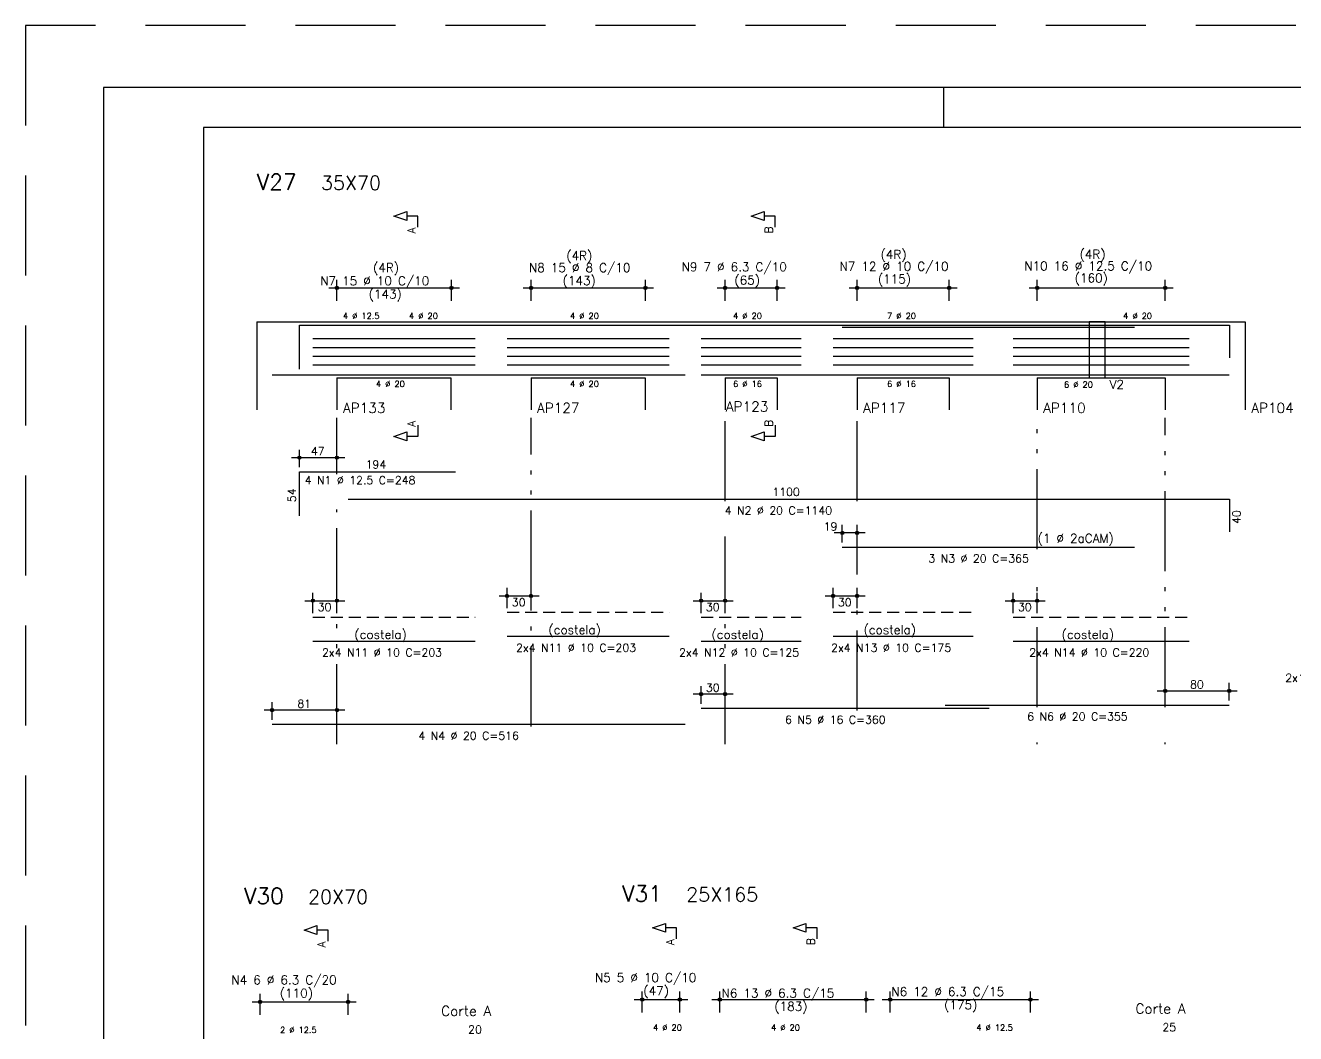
# Model space of a CAD drawing. Extents: x -1.9 to 86, y -1.2 to 61.3.
# Drawn here: x -1.95 to 29.79, y 36.1 to 61.31 of the extents above; entities that cross this region are included whole.
import ezdxf

# ---------------------------------------------------------------- set-up
doc = ezdxf.new("R2010")
doc.units = 0
doc.header["$MEASUREMENT"] = 0
for name, pattern in [('ESTILO_TQS_0001', [0.45, 0.3, -0.15]), ('ESTILO_TQS_0004', [3.3, 2, -0.4, 0.05, -0.4, 0.05, -0.4]), ('HIDDEN', [0.375, 0.25, -0.125])]:
    doc.linetypes.add(name, pattern=pattern)
doc.layers.get('0').update_dxf_attribs({"linetype": 'CONTINUOUS'})
doc.layers.get('Defpoints').update_dxf_attribs({"linetype": 'CONTINUOUS'})
for name, color, linetype in [('ARQ_FOLHA', 7, 'CONTINUOUS'), ('PENA_01', 1, 'CONTINUOUS'), ('PENA_02', 2, 'CONTINUOUS'), ('PENA_03', 3, 'CONTINUOUS'), ('PENA_04', 4, 'CONTINUOUS'), ('PENA_05', 5, 'CONTINUOUS'), ('PENA_06', 6, 'CONTINUOUS')]:
    doc.layers.add(name, color=color, linetype=linetype)
doc.styles.get("Standard").update_dxf_attribs({"font": 'ROMANS.SHX'})

# ---------------------------------------------------------------- blocks, each defined once
blk = doc.blocks.new('FOLHA A1 - 841 X 594')
at = {"layer": 'ARQ_FOLHA', "color": 1}
blk.add_line((-631, 584), (-631, 594), dxfattribs=at)
for points in [[(-841, 0), (0, 0), (0, 594), (-841, 594)], [(-816, 10), (-10, 10), (-10, 584), (-816, 584)]]:
    blk.add_lwpolyline(points, close=True, dxfattribs=at)
at = {"layer": 'Defpoints', "color": 8, "linetype": 'HIDDEN', "ltscale": 100}
blk.add_lwpolyline([(-860.5, 609.5), (-860.5, -15.5), (19.5, -15.5), (19.5, 609.5)], close=True, dxfattribs=at)
blk = doc.blocks.new('*U23')
blk.add_blockref('FOLHA A1 - 841 X 594', (0, 0))

msp = doc.modelspace()

# ---------------------------------------------------------------- linework, layer by layer
at = {"layer": 'PENA_01', "linetype": 'Continuous'}
for p, q in [((5.836, 54.422), (5.836, 54.942)), ((8.696, 54.422), (8.696, 54.942)), ((10.686, 54.422), (10.686, 54.942)), ((13.546, 54.422), (13.546, 54.942)), ((15.536, 54.422), (15.536, 54.942)), ((16.836, 54.422), (16.836, 54.942)), ((18.836, 54.422), (18.836, 54.942)), ((21.136, 54.422), (21.136, 54.942)), ((23.336, 54.422), (23.336, 54.942)), ((26.536, 54.422), (26.536, 54.942)), ((5.636, 54.742), (8.896, 54.742)), ((10.486, 54.742), (13.746, 54.742)), ((15.336, 54.742), (17.036, 54.742)), ((18.636, 54.742), (21.336, 54.742)), ((23.136, 54.742), (26.736, 54.742)), ((6.036, 50.497), (4.696, 50.497)), ((19.036, 48.617), (18.266, 48.617)), ((9.886, 47.042), (10.886, 47.042)), ((18.036, 47.042), (19.036, 47.042)), ((5.036, 46.922), (6.036, 46.922)), ((14.736, 46.922), (15.736, 46.922)), ((22.536, 46.922), (23.536, 46.922)), ((15.736, 44.587), (14.736, 44.587)), ((26.336, 44.667), (28.336, 44.667)), ((6.036, 44.187), (4.016, 44.187)), ((13.465, 36.628), (13.465, 37.148)), ((14.405, 36.628), (14.405, 37.148)), ((15.405, 36.628), (15.405, 37.148)), ((19.065, 36.628), (19.065, 37.148)), ((19.665, 36.628), (19.665, 37.148)), ((23.165, 36.628), (23.165, 37.148)), ((3.714, 36.891), (6.314, 36.891)), ((3.914, 36.571), (3.914, 37.091)), ((6.114, 36.571), (6.114, 37.091)), ((13.265, 36.948), (14.605, 36.948)), ((15.205, 36.948), (19.265, 36.948)), ((19.465, 36.948), (23.365, 36.948))]:
    msp.add_line(p, q, dxfattribs=at)
at = {"layer": 'PENA_01', "linetype": 'ESTILO_TQS_0004'}
for p, q in [((5.836, 50.089), (5.836, 51.492)), ((10.686, 43.779), (10.686, 51.492)), ((15.536, 49.409), (15.536, 51.492)), ((18.836, 49.409), (18.836, 51.492)), ((23.336, 48.209), (23.336, 51.492)), ((26.536, 44.259), (26.536, 51.492)), ((5.836, 43.332), (5.836, 49.205)), ((15.536, 43.332), (15.536, 48.525)), ((18.836, 44.179), (18.836, 48.525)), ((23.336, 44.259), (23.336, 47.325)), ((23.336, 43.332), (23.336, 43.375)), ((26.536, 43.332), (26.536, 43.375))]:
    msp.add_line(p, q, dxfattribs=at)
at = {"layer": 'PENA_01', "linetype": 'Continuous'}
msp.add_lwpolyline([(24.636, 53.892), (24.636, 52.492), (25.036, 52.492), (25.036, 53.892), (24.636, 53.892)], dxfattribs=at)
at = {"layer": 'PENA_02', "linetype": 'Continuous'}
for centre, radius in [((5.836, 54.742), 0.0416), ((5.836, 54.742), 0.0208), ((8.696, 54.742), 0.0416), ((8.696, 54.742), 0.0208), ((10.686, 54.742), 0.0416), ((10.686, 54.742), 0.0208), ((13.546, 54.742), 0.0416), ((13.546, 54.742), 0.0208), ((15.536, 54.742), 0.0416), ((15.536, 54.742), 0.0208), ((16.836, 54.742), 0.0416), ((16.836, 54.742), 0.0208), ((18.836, 54.742), 0.0416), ((18.836, 54.742), 0.0208), ((21.136, 54.742), 0.0416), ((21.136, 54.742), 0.0208), ((23.336, 54.742), 0.0416), ((23.336, 54.742), 0.0208), ((26.536, 54.742), 0.0416), ((26.536, 54.742), 0.0208), ((4.896, 50.497), 0.04), ((4.896, 50.497), 0.02), ((5.836, 50.497), 0.04), ((5.836, 50.497), 0.02), ((18.466, 48.617), 0.04), ((18.466, 48.617), 0.02), ((18.836, 48.617), 0.04), ((18.836, 48.617), 0.02), ((10.086, 47.042), 0.04), ((10.086, 47.042), 0.02), ((10.686, 47.042), 0.04), ((10.686, 47.042), 0.02), ((18.236, 47.042), 0.04), ((18.236, 47.042), 0.02), ((18.836, 47.042), 0.04), ((18.836, 47.042), 0.02), ((5.236, 46.922), 0.04), ((5.236, 46.922), 0.02), ((5.836, 46.922), 0.04), ((5.836, 46.922), 0.02), ((14.936, 46.922), 0.04), ((14.936, 46.922), 0.02), ((15.536, 46.922), 0.04), ((15.536, 46.922), 0.02), ((22.736, 46.922), 0.04), ((22.736, 46.922), 0.02), ((23.336, 46.922), 0.04), ((23.336, 46.922), 0.02), ((14.936, 44.587), 0.04), ((14.936, 44.587), 0.02), ((15.536, 44.587), 0.04), ((15.536, 44.587), 0.02), ((26.536, 44.667), 0.04), ((26.536, 44.667), 0.02), ((28.136, 44.667), 0.04), ((28.136, 44.667), 0.02), ((4.216, 44.187), 0.04), ((4.216, 44.187), 0.02), ((5.836, 44.187), 0.04), ((5.836, 44.187), 0.02), ((3.914, 36.891), 0.0416), ((3.914, 36.891), 0.0208), ((6.114, 36.891), 0.0416), ((6.114, 36.891), 0.0208), ((13.465, 36.948), 0.0416), ((13.465, 36.948), 0.0208), ((14.405, 36.948), 0.0416), ((14.405, 36.948), 0.0208), ((15.405, 36.948), 0.0416), ((15.405, 36.948), 0.0208), ((19.065, 36.948), 0.0416), ((19.065, 36.948), 0.0208), ((19.665, 36.948), 0.0416), ((19.665, 36.948), 0.0208), ((23.165, 36.948), 0.0416), ((23.165, 36.948), 0.0208)]:
    msp.add_circle(centre, radius, dxfattribs=at)
at = {"layer": 'PENA_03', "linetype": 'Continuous'}
for p, q in [((3.836, 53.892), (3.836, 52.492)), ((3.836, 53.892), (5.836, 53.892)), ((5.836, 53.892), (8.686, 53.892)), ((8.686, 53.892), (10.686, 53.892)), ((10.686, 53.892), (13.536, 53.892)), ((13.536, 53.892), (15.536, 53.892)), ((15.536, 53.892), (16.836, 53.892)), ((16.836, 53.892), (18.836, 53.892)), ((18.836, 53.892), (21.136, 53.892)), ((21.136, 53.892), (23.336, 53.892)), ((23.336, 53.892), (26.536, 53.892)), ((26.536, 53.892), (28.536, 53.892)), ((28.536, 53.892), (28.536, 52.492)), ((3.836, 52.492), (3.836, 51.692)), ((5.836, 52.492), (8.686, 52.492)), ((5.836, 52.492), (5.836, 51.692)), ((8.686, 52.492), (8.686, 51.692)), ((10.686, 52.492), (13.536, 52.492)), ((10.686, 52.492), (10.686, 51.692)), ((13.536, 52.492), (13.536, 51.692)), ((15.536, 52.492), (16.836, 52.492)), ((15.536, 52.492), (15.536, 51.692)), ((16.836, 52.492), (16.836, 51.692)), ((18.836, 52.492), (21.136, 52.492)), ((18.836, 52.492), (18.836, 51.692)), ((21.136, 52.492), (21.136, 51.692)), ((23.336, 52.492), (26.536, 52.492)), ((23.336, 52.492), (23.336, 51.692)), ((26.536, 52.492), (26.536, 51.692)), ((28.536, 52.492), (28.536, 51.692)), ((4.896, 50.257), (4.896, 50.697)), ((5.836, 50.257), (5.836, 50.697)), ((18.466, 48.377), (18.466, 48.817)), ((18.836, 48.377), (18.836, 48.817)), ((5.236, 46.612), (5.236, 47.122)), ((5.836, 46.612), (5.836, 47.122)), ((10.086, 46.732), (10.086, 47.242)), ((10.686, 46.732), (10.686, 47.242)), ((14.936, 46.612), (14.936, 47.122)), ((15.536, 46.612), (15.536, 47.122)), ((18.236, 46.732), (18.236, 47.242)), ((18.836, 46.732), (18.836, 47.242)), ((22.736, 46.612), (22.736, 47.122)), ((23.336, 46.612), (23.336, 47.122)), ((14.936, 44.347), (14.936, 44.787)), ((15.536, 44.347), (15.536, 44.787)), ((26.536, 44.427), (26.536, 44.867)), ((28.136, 44.427), (28.136, 44.867)), ((4.216, 43.947), (4.216, 44.387)), ((5.836, 43.947), (5.836, 44.387))]:
    msp.add_line(p, q, dxfattribs=at)
for points in [[(7.861, 56.262), (7.861, 56.539), (7.585, 56.539), (7.585, 56.428), (7.261, 56.539), (7.585, 56.649), (7.585, 56.539)], [(16.786, 56.262), (16.786, 56.539), (16.51, 56.539), (16.51, 56.428), (16.186, 56.539), (16.51, 56.649), (16.51, 56.539)], [(7.861, 51.307), (7.861, 51.03), (7.585, 51.03), (7.585, 50.919), (7.261, 51.03), (7.585, 51.141), (7.585, 51.03)], [(16.786, 51.307), (16.786, 51.03), (16.51, 51.03), (16.51, 50.919), (16.186, 51.03), (16.51, 51.141), (16.51, 51.03)], [(5.614, 38.411), (5.614, 38.688), (5.337, 38.688), (5.337, 38.577), (5.014, 38.688), (5.337, 38.799), (5.337, 38.688)], [(14.325, 38.468), (14.325, 38.745), (14.048, 38.745), (14.048, 38.634), (13.725, 38.745), (14.048, 38.856), (14.048, 38.745)], [(17.835, 38.468), (17.835, 38.745), (17.558, 38.745), (17.558, 38.634), (17.235, 38.745), (17.558, 38.856), (17.558, 38.745)]]:
    msp.add_lwpolyline(points, dxfattribs=at)
at = {"layer": 'PENA_04', "linetype": 'Continuous'}
for p, q in [((4.896, 52.712), (4.896, 53.812)), ((4.896, 53.812), (8.796, 53.812)), ((6.118, 53.812), (28.138, 53.812)), ((18.466, 53.812), (25.766, 53.812)), ((18.466, 53.762), (25.766, 53.762)), ((28.138, 53.812), (28.138, 52.992)), ((5.236, 53.475), (9.287, 53.475)), ((10.086, 53.475), (14.136, 53.475)), ((14.936, 53.475), (17.436, 53.475)), ((18.236, 53.475), (21.736, 53.475)), ((22.736, 53.475), (27.137, 53.475)), ((5.236, 53.256), (9.287, 53.256)), ((5.236, 53.036), (9.287, 53.036)), ((10.086, 53.256), (14.136, 53.256)), ((10.086, 53.036), (14.136, 53.036)), ((14.936, 53.256), (17.436, 53.256)), ((14.936, 53.036), (17.436, 53.036)), ((18.236, 53.256), (21.736, 53.256)), ((18.236, 53.036), (21.736, 53.036)), ((22.736, 53.256), (27.137, 53.256)), ((22.736, 53.036), (27.137, 53.036)), ((5.236, 52.816), (9.287, 52.816)), ((10.086, 52.816), (14.136, 52.816)), ((14.936, 52.816), (17.436, 52.816)), ((18.236, 52.816), (21.736, 52.816)), ((22.736, 52.816), (27.137, 52.816)), ((4.216, 52.572), (14.536, 52.572)), ((14.936, 52.572), (22.136, 52.572)), ((21.036, 52.572), (28.136, 52.572))]:
    msp.add_line(p, q, dxfattribs=at)
at = {"layer": 'PENA_05', "linetype": 'Continuous'}
for p, q in [((4.896, 49.042), (4.896, 50.142)), ((4.896, 50.142), (8.796, 50.142)), ((6.118, 49.462), (28.138, 49.462)), ((28.138, 49.462), (28.138, 48.642)), ((18.466, 48.262), (25.766, 48.262)), ((10.086, 46.032), (14.136, 46.032)), ((18.236, 46.032), (21.736, 46.032)), ((5.236, 45.912), (9.287, 45.912)), ((14.936, 45.912), (17.436, 45.912)), ((22.736, 45.912), (27.137, 45.912)), ((14.936, 44.232), (22.136, 44.232)), ((21.036, 44.312), (28.136, 44.312)), ((4.216, 43.832), (14.536, 43.832))]:
    msp.add_line(p, q, dxfattribs=at)
at = {"layer": 'PENA_06', "linetype": 'ESTILO_TQS_0001'}
for p, q in [((5.236, 46.512), (9.287, 46.512)), ((10.086, 46.632), (14.136, 46.632)), ((14.936, 46.512), (17.436, 46.512)), ((18.236, 46.632), (21.736, 46.632)), ((22.736, 46.512), (27.137, 46.512))]:
    msp.add_line(p, q, dxfattribs=at)

# ---------------------------------------------------------------- block references
at = {"xscale": 0.09999999999999938, "yscale": 0.09999999999999938, "zscale": 0.09999999999999938}
msp.add_blockref('*U23', (84.1, 0.356), dxfattribs=at)

# ---------------------------------------------------------------- texts
at = {"layer": 'PENA_01', "linetype": 'Continuous'}
for s, p in [('35X70', (5.436, 57.192)), ('20X70', (5.114, 39.341)), ('25X165', (14.565, 39.398))]:
    msp.add_text(s, height=0.35, dxfattribs=at).set_placement(p)
at = {"layer": 'PENA_02', "linetype": 'Continuous'}
for s, p in [('AP133', (5.986, 51.617)), ('AP127', (10.836, 51.617)), ('AP123', (15.556, 51.649)), ('AP117', (18.986, 51.617)), ('AP110', (23.486, 51.617)), ('AP104', (28.686, 51.617))]:
    msp.add_text(s, height=0.25, dxfattribs=at).set_placement(p)
at = {"layer": 'PENA_02', "linetype": 'ESTILO_TQS_0004'}
for p in [(11.121, 46.087), (18.996, 46.087), (6.272, 45.967), (15.196, 45.967), (23.947, 45.967)]:
    msp.add_text('(costela)', height=0.22, dxfattribs=at).set_placement(p)
at = {"layer": 'PENA_03', "linetype": 'Continuous'}
for s, p in [('A', (7.801, 56.102)), ('B', (16.726, 56.102)), ('A', (7.801, 51.267)), ('B', (16.726, 51.267)), ('54', (4.809, 49.385)), ('40', (28.418, 48.842)), ('A', (14.265, 38.308)), ('B', (17.775, 38.308)), ('A', (5.554, 38.251))]:
    msp.add_text(s, height=0.2, rotation=90, dxfattribs=at).set_placement(p)
for s, height, p in [('(4R)', 0.22, (11.568, 55.438)), ('(4R)', 0.22, (19.421, 55.467)), ('(4R)', 0.22, (24.395, 55.473)), ('(4R)', 0.22, (6.738, 55.138)), ('N8 15 %%c 8 C/10', 0.22, (10.634, 55.139)), ('N9 7 %%c 6.3 C/10', 0.22, (14.448, 55.157)), ('N7 12 %%c 10 C/10', 0.22, (18.396, 55.172)), ('N10 16 %%c 12.5 C/10', 0.22, (23.013, 55.18)), ('N7 15 %%c 10 C/10', 0.22, (5.418, 54.808)), ('(143)', 0.22, (11.476, 54.815)), ('(65)', 0.22, (15.768, 54.827)), ('(115)', 0.22, (19.355, 54.854)), ('(160)', 0.22, (24.273, 54.88)), ('(143)', 0.22, (6.628, 54.478)), ('4 %%c 12.5', 0.15, (5.986, 53.967)), ('4 %%c 20', 0.15, (7.636, 53.967)), ('4 %%c 20', 0.15, (11.661, 53.967)), ('4 %%c 20', 0.15, (15.736, 53.967)), ('7 %%c 20', 0.15, (19.586, 53.967)), ('4 %%c 20', 0.15, (25.486, 53.967)), ('4 %%c 20', 0.15, (6.811, 52.267)), ('4 %%c 20', 0.15, (11.661, 52.267)), ('6 %%c 16', 0.15, (15.736, 52.267)), ('6 %%c 16', 0.15, (19.586, 52.267)), ('6 %%c 20', 0.15, (24.007, 52.249)), ('V2', 0.22, (25.146, 52.217)), ('47', 0.2, (5.186, 50.557)), ('194', 0.2, (6.553, 50.229)), ('4 N1 %%c 12.5 C=248', 0.2, (5.029, 49.834)), ('1100', 0.2, (16.718, 49.542)), ('4 N2 %%c 20 C=1140', 0.2, (15.527, 49.077)), ('19', 0.2, (18, 48.677)), ('(1 %%c 2aCAM)', 0.22, (23.346, 48.372)), ('3 N3 %%c 20 C=365', 0.2, (20.616, 47.877)), ('30', 0.2, (10.206, 46.782)), ('30', 0.2, (18.356, 46.782)), ('30', 0.2, (5.356, 46.662)), ('30', 0.2, (15.056, 46.662)), ('30', 0.2, (22.856, 46.662)), ('2x4 N11 %%c 10 C=203', 0.2, (5.462, 45.527)), ('2x4 N11 %%c 10 C=203', 0.2, (10.311, 45.647)), ('2x4 N12 %%c 10 C=125', 0.2, (14.386, 45.527)), ('2x4 N13 %%c 10 C=175', 0.2, (18.186, 45.647)), ('2x4 N14 %%c 10 C=220', 0.2, (23.137, 45.527)), ('2x16 N10 %%c 12.5 C=190', 0.2, (29.536, 44.892)), ('30', 0.2, (15.056, 44.647)), ('80', 0.2, (27.156, 44.727)), ('81', 0.2, (4.846, 44.247)), ('6 N6 %%c 20 C=355', 0.2, (23.086, 43.927)), ('6 N5 %%c 16 C=360', 0.2, (17.036, 43.847)), ('4 N4 %%c 20 C=516', 0.2, (7.871, 43.447)), ('N4 6 %%c 6.3 C/20', 0.22, (3.198, 37.331)), ('N5 5 %%c 10 C/10', 0.22, (12.282, 37.389)), ('(110)', 0.22, (4.408, 37.001)), ('(47)', 0.22, (13.492, 37.059)), ('N6 13 %%c 6.3 C/15', 0.22, (15.447, 37)), ('N6 12 %%c 6.3 C/15', 0.22, (19.691, 37.038)), ('(183)', 0.22, (16.767, 36.67)), ('(175)', 0.22, (21.011, 36.708)), ('Corte A', 0.25, (25.79, 36.598)), ('Corte A', 0.25, (8.439, 36.541)), ('2 %%c 12.5', 0.15, (4.414, 36.116)), ('20', 0.2, (9.114, 36.101)), ('4 %%c 20', 0.15, (13.735, 36.173)), ('4 %%c 20', 0.15, (16.685, 36.173)), ('4 %%c 12.5', 0.15, (21.815, 36.173)), ('25', 0.2, (26.465, 36.158))]:
    msp.add_text(s, height=height, dxfattribs=at).set_placement(p)
at = {"layer": 'PENA_06', "linetype": 'Continuous'}
for s, p in [('V27', (3.836, 57.192)), ('V30', (3.514, 39.341)), ('V31', (12.965, 39.398))]:
    msp.add_text(s, height=0.4, dxfattribs=at).set_placement(p)

doc.saveas('drawing.dxf')
